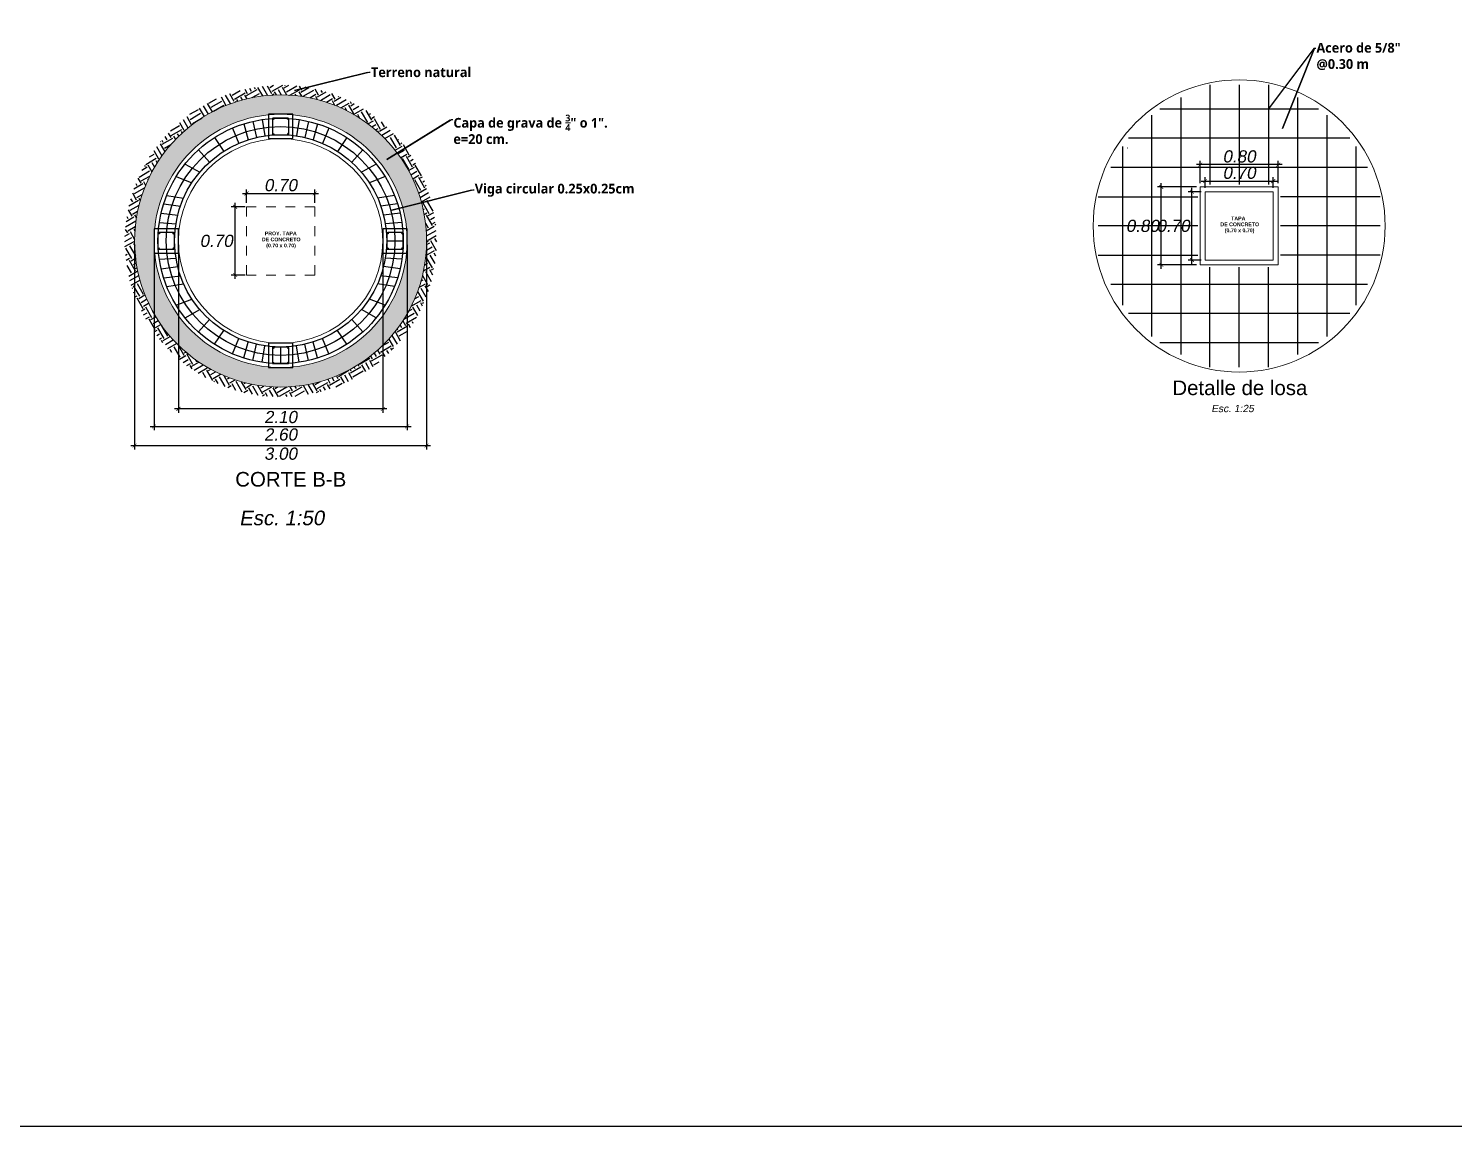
# Model space of a CAD drawing. Header units: metres. Extents: x 4293 to 4528, y 2596 to 2639.
# Drawn here: x 4489.4 to 4504.04, y 2596.4 to 2607.67 of the extents above; entities that cross this region are included whole.
import ezdxf
from ezdxf import colors
from ezdxf.entities.mleader import LeaderData, LeaderLine
from ezdxf.math import Vec2, Vec3

# ---------------------------------------------------------------- set-up
doc = ezdxf.new("R2010")
doc.units = ezdxf.units.M
doc.linetypes.add('HIDDEN', pattern=[0.375, 0.25, -0.125])
for name, color, linetype, lineweight in [('0.1', 11, 'Continuous', 13), ('0.4', 3, 'Continuous', 40), ('a. acero', 150, 'Continuous', 25), ('ACCESORIO-AGUA', 1, 'Continuous', 35), ('Letras El', 7, 'Continuous', 5)]:
    doc.layers.add(name, color=color, linetype=linetype, lineweight=lineweight)
doc.layers.add('acero', color=150, linetype='Continuous')
doc.styles.add('ARIAL', font='arial.ttf', dxfattribs={"oblique": 10})
doc.styles.add('Generales', font='trebuc.ttf', dxfattribs={"height": 0.1})
doc.styles.add('S1', font='arialbd.ttf')
doc.styles.get("Standard").update_dxf_attribs({"font": 'simplex.shx'})
doc.dimstyles.new('ROMANS 1-25', dxfattribs={"dimtxt": 0.125, "dimasz": 0.04, "dimexe": 0.04, "dimexo": 0.04, "dimgap": 0.02, "dimtad": 2, "dimtih": 1, "dimtoh": 1, "dimzin": 1, "dimdsep": 46, "dimtxsty": 'ARIAL', "dimblk": 'ARCHTICK', "dimcen": -0.0032, "dimdle": 0.04, "dimclrd": 1, "dimclre": 1, "dimclrt": 7, "dimazin": 2, "dimtfac": 1, "dimtofl": 0, "dimtmove": 0, "dimatfit": 3, "dimldrblk": 'OPEN30', "dimfxl": 0.04, "dimtzin": 12, "dimlwd": -1, "dimlwe": -1, "dimarcsym": 0})

# ---------------------------------------------------------------- blocks, each defined once
blk = doc.blocks.new('_ArchTick')
at = {"color": 0, "linetype": 'ByBlock', "const_width": 0.15}
blk.add_lwpolyline([(-0.5, -0.5), (0.5, 0.5)], dxfattribs=at)
blk = doc.blocks.new('*D577')
at = {"color": 1, "ltscale": 0.5, "transparency": 16777216}
for p, q in [((4490.693, 2605.453), (4490.693, 2603.549)), ((4493.293, 2605.453), (4493.293, 2603.549)), ((4490.653, 2603.589), (4493.333, 2603.589))]:
    blk.add_line(p, q, dxfattribs=at)
at = {"layer": 'Defpoints', "color": 0, "ltscale": 0.5, "transparency": 16777216}
for p in [(4490.693, 2605.493), (4493.293, 2605.493), (4493.293, 2603.589)]:
    blk.add_point(p, dxfattribs=at)
at = {"color": 1, "ltscale": 0.5, "transparency": 16777216, "xscale": 0.04, "yscale": 0.04, "zscale": 0.04, "rotation": 180}
blk.add_blockref('_ArchTick', (4490.693, 2603.589), dxfattribs=at)
at = {"color": 1, "ltscale": 0.5, "transparency": 16777216, "xscale": 0.04, "yscale": 0.04, "zscale": 0.04}
blk.add_blockref('_ArchTick', (4493.293, 2603.589), dxfattribs=at)
at = {"color": 7, "ltscale": 0.5, "transparency": 16777216, "insert": (4491.993, 2603.505), "char_height": 0.125, "attachment_point": 5, "style": 'ARIAL'}
blk.add_mtext('2.60', dxfattribs=at)
blk = doc.blocks.new('_Open30')
at = {"color": 0, "linetype": 'ByBlock', "lineweight": -2}
for p, q in [((-1, 0.27), (0, 0)), ((0, 0), (-1, -0.27)), ((0, 0), (-1, 0))]:
    blk.add_line(p, q, dxfattribs=at)
blk = doc.blocks.new('*D578')
at = {"color": 1, "ltscale": 0.5, "transparency": 16777216}
for p, q in [((4490.493, 2605.453), (4490.493, 2603.352)), ((4493.493, 2605.453), (4493.493, 2603.352)), ((4490.453, 2603.392), (4493.533, 2603.392))]:
    blk.add_line(p, q, dxfattribs=at)
at = {"layer": 'Defpoints', "color": 0, "ltscale": 0.5, "transparency": 16777216}
for p in [(4490.493, 2605.493), (4493.493, 2605.493), (4493.493, 2603.392)]:
    blk.add_point(p, dxfattribs=at)
at = {"color": 1, "ltscale": 0.5, "transparency": 16777216, "xscale": 0.04, "yscale": 0.04, "zscale": 0.04, "rotation": 180}
blk.add_blockref('_ArchTick', (4490.493, 2603.392), dxfattribs=at)
at = {"color": 1, "ltscale": 0.5, "transparency": 16777216, "xscale": 0.04, "yscale": 0.04, "zscale": 0.04}
blk.add_blockref('_ArchTick', (4493.493, 2603.392), dxfattribs=at)
at = {"color": 7, "ltscale": 0.5, "transparency": 16777216, "insert": (4491.993, 2603.308), "char_height": 0.125, "attachment_point": 5, "style": 'ARIAL'}
blk.add_mtext('3.00', dxfattribs=at)
blk = doc.blocks.new('*D647')
at = {"color": 1, "ltscale": 0.5, "transparency": 16777216}
for p, q in [((4490.943, 2605.453), (4490.943, 2603.728)), ((4493.043, 2605.453), (4493.043, 2603.728)), ((4493.083, 2603.768), (4490.903, 2603.768))]:
    blk.add_line(p, q, dxfattribs=at)
at = {"layer": 'Defpoints', "color": 0, "ltscale": 0.5, "transparency": 16777216}
for p in [(4490.943, 2605.493), (4493.043, 2605.493), (4490.943, 2603.768)]:
    blk.add_point(p, dxfattribs=at)
at = {"color": 1, "ltscale": 0.5, "transparency": 16777216, "xscale": 0.04, "yscale": 0.04, "zscale": 0.04, "rotation": 180}
blk.add_blockref('_ArchTick', (4490.943, 2603.768), dxfattribs=at)
at = {"color": 1, "ltscale": 0.5, "transparency": 16777216, "xscale": 0.04, "yscale": 0.04, "zscale": 0.04}
blk.add_blockref('_ArchTick', (4493.043, 2603.768), dxfattribs=at)
at = {"color": 7, "ltscale": 0.5, "transparency": 16777216, "insert": (4491.993, 2603.684), "char_height": 0.125, "attachment_point": 5, "style": 'ARIAL'}
blk.add_mtext('2.10', dxfattribs=at)
blk = doc.blocks.new('*D579')
at = {"color": 1, "ltscale": 0.5, "transparency": 16777216}
for p, q in [((4491.628, 2605.843), (4491.486, 2605.843)), ((4491.526, 2605.103), (4491.526, 2605.883)), ((4491.628, 2605.143), (4491.486, 2605.143))]:
    blk.add_line(p, q, dxfattribs=at)
at = {"layer": 'Defpoints', "color": 0, "ltscale": 0.5, "transparency": 16777216}
for p in [(4491.526, 2605.843), (4491.668, 2605.843), (4491.668, 2605.143)]:
    blk.add_point(p, dxfattribs=at)
at = {"color": 1, "ltscale": 0.5, "transparency": 16777216, "xscale": 0.04, "yscale": 0.04, "zscale": 0.04}
for p, rotation in [((4491.526, 2605.843), 90), ((4491.526, 2605.143), 270)]:
    blk.add_blockref('_ArchTick', p, dxfattribs=dict(at, rotation=rotation))
at = {"color": 7, "ltscale": 0.5, "transparency": 16777216, "insert": (4491.332, 2605.493), "char_height": 0.125, "attachment_point": 5, "style": 'ARIAL'}
blk.add_mtext('0.70', dxfattribs=at)
blk = doc.blocks.new('*D648')
at = {"color": 1, "ltscale": 0.5, "transparency": 16777216}
for p, q in [((4491.603, 2605.981), (4492.383, 2605.981)), ((4491.643, 2605.883), (4491.643, 2606.021)), ((4492.343, 2605.883), (4492.343, 2606.021))]:
    blk.add_line(p, q, dxfattribs=at)
at = {"layer": 'Defpoints', "color": 0, "ltscale": 0.5, "transparency": 16777216}
for p in [(4492.343, 2605.981), (4491.643, 2605.843), (4492.343, 2605.843)]:
    blk.add_point(p, dxfattribs=at)
at = {"color": 1, "ltscale": 0.5, "transparency": 16777216, "xscale": 0.04, "yscale": 0.04, "zscale": 0.04, "rotation": 180}
blk.add_blockref('_ArchTick', (4491.643, 2605.981), dxfattribs=at)
at = {"color": 1, "ltscale": 0.5, "transparency": 16777216, "xscale": 0.04, "yscale": 0.04, "zscale": 0.04}
blk.add_blockref('_ArchTick', (4492.343, 2605.981), dxfattribs=at)
at = {"color": 7, "ltscale": 0.5, "transparency": 16777216, "insert": (4491.993, 2606.065), "char_height": 0.125, "attachment_point": 5, "style": 'ARIAL'}
blk.add_mtext('0.70', dxfattribs=at)
blk = doc.blocks.new('*D653')
at = {"color": 1, "ltscale": 0.5, "transparency": 16777216}
for p, q in [((4501.451, 2605.997), (4501.316, 2605.997)), ((4501.356, 2605.257), (4501.356, 2606.037)), ((4501.451, 2605.297), (4501.316, 2605.297))]:
    blk.add_line(p, q, dxfattribs=at)
at = {"layer": 'Defpoints', "color": 0, "ltscale": 0.5, "transparency": 16777216}
for p in [(4501.356, 2605.997), (4501.491, 2605.997), (4501.491, 2605.297)]:
    blk.add_point(p, dxfattribs=at)
at = {"color": 1, "ltscale": 0.5, "transparency": 16777216, "xscale": 0.04, "yscale": 0.04, "zscale": 0.04}
for p, rotation in [((4501.356, 2605.997), 90), ((4501.356, 2605.297), 270)]:
    blk.add_blockref('_ArchTick', p, dxfattribs=dict(at, rotation=rotation))
at = {"color": 7, "ltscale": 0.5, "transparency": 16777216, "insert": (4501.163, 2605.647), "char_height": 0.125, "attachment_point": 5, "style": 'ARIAL'}
blk.add_mtext('0.70', dxfattribs=at)
blk = doc.blocks.new('*D654')
at = {"color": 1, "ltscale": 0.5, "transparency": 16777216}
for p, q in [((4501.401, 2606.047), (4501.001, 2606.047)), ((4501.041, 2605.207), (4501.041, 2606.087)), ((4501.401, 2605.247), (4501.001, 2605.247))]:
    blk.add_line(p, q, dxfattribs=at)
at = {"layer": 'Defpoints', "color": 0, "ltscale": 0.5, "transparency": 16777216}
for p in [(4501.041, 2606.047), (4501.441, 2606.047), (4501.441, 2605.247)]:
    blk.add_point(p, dxfattribs=at)
at = {"color": 1, "ltscale": 0.5, "transparency": 16777216, "xscale": 0.04, "yscale": 0.04, "zscale": 0.04}
for p, rotation in [((4501.041, 2606.047), 90), ((4501.041, 2605.247), 270)]:
    blk.add_blockref('_ArchTick', p, dxfattribs=dict(at, rotation=rotation))
at = {"color": 7, "ltscale": 0.5, "transparency": 16777216, "insert": (4500.847, 2605.647), "char_height": 0.125, "attachment_point": 5, "style": 'ARIAL'}
blk.add_mtext('0.80', dxfattribs=at)
blk = doc.blocks.new('*D655')
at = {"color": 1, "ltscale": 0.5, "transparency": 16777216}
for p, q in [((4501.451, 2606.108), (4502.231, 2606.108)), ((4501.491, 2606.037), (4501.491, 2606.148)), ((4502.191, 2606.037), (4502.191, 2606.148))]:
    blk.add_line(p, q, dxfattribs=at)
at = {"layer": 'Defpoints', "color": 0, "ltscale": 0.5, "transparency": 16777216}
for p in [(4502.191, 2606.108), (4501.491, 2605.997), (4502.191, 2605.997)]:
    blk.add_point(p, dxfattribs=at)
at = {"color": 1, "ltscale": 0.5, "transparency": 16777216, "xscale": 0.04, "yscale": 0.04, "zscale": 0.04, "rotation": 180}
blk.add_blockref('_ArchTick', (4501.491, 2606.108), dxfattribs=at)
at = {"color": 1, "ltscale": 0.5, "transparency": 16777216, "xscale": 0.04, "yscale": 0.04, "zscale": 0.04}
blk.add_blockref('_ArchTick', (4502.191, 2606.108), dxfattribs=at)
at = {"color": 7, "ltscale": 0.5, "transparency": 16777216, "insert": (4501.841, 2606.192), "char_height": 0.125, "attachment_point": 5, "style": 'ARIAL'}
blk.add_mtext('0.70', dxfattribs=at)
blk = doc.blocks.new('*D656')
at = {"color": 1, "ltscale": 0.5, "transparency": 16777216}
for p, q in [((4502.281, 2606.276), (4501.401, 2606.276)), ((4501.441, 2606.087), (4501.441, 2606.316)), ((4502.241, 2606.087), (4502.241, 2606.316))]:
    blk.add_line(p, q, dxfattribs=at)
at = {"layer": 'Defpoints', "color": 0, "ltscale": 0.5, "transparency": 16777216}
for p in [(4501.441, 2606.276), (4501.441, 2606.047), (4502.241, 2606.047)]:
    blk.add_point(p, dxfattribs=at)
at = {"color": 1, "ltscale": 0.5, "transparency": 16777216, "xscale": 0.04, "yscale": 0.04, "zscale": 0.04, "rotation": 180}
blk.add_blockref('_ArchTick', (4501.441, 2606.276), dxfattribs=at)
at = {"color": 1, "ltscale": 0.5, "transparency": 16777216, "xscale": 0.04, "yscale": 0.04, "zscale": 0.04}
blk.add_blockref('_ArchTick', (4502.241, 2606.276), dxfattribs=at)
at = {"color": 7, "ltscale": 0.5, "transparency": 16777216, "insert": (4501.841, 2606.36), "char_height": 0.125, "attachment_point": 5, "style": 'ARIAL'}
blk.add_mtext('0.80', dxfattribs=at)

msp = doc.modelspace()

# ---------------------------------------------------------------- hatches: boundary and pattern name
at = {"ltscale": 0.5, "true_color": 0xa35200}
h = msp.add_hatch(dxfattribs=at)
h.set_pattern_fill('EARTH', color=34, scale=0.5, angle=300)
h.set_pattern_definition([(300, (4244.71764, 2611.9539), (0.170753175, -0.045753175), [0.125, -0.125]), (300, (4244.75823, 2611.97734), (0.170753175, -0.045753175), [0.125, -0.125]), (300, (4244.79883, 2612.00078), (0.170753175, -0.045753175), [0.125, -0.125]), (30, (4244.82017, 2611.99506), (0.045753175, 0.170753175), [0.125, -0.125]), (30, (4244.84361, 2611.95447), (0.045753175, 0.170753175), [0.125, -0.125]), (30, (4244.86704, 2611.91387), (0.045753175, 0.170753175), [0.125, -0.125])])
h.paths.add_polyline_path([(4493.441, 2605.885), (4493.538, 2605.909, 0.876376), (4490.393, 2605.493, 1), (4493.593, 2605.493, 0.065884), (4493.538, 2605.909), (4493.441, 2605.885, -0.06623), (4493.493, 2605.493, -1), (4490.493, 2605.493, -0.875767)])
at = {"ltscale": 0.5}
h = msp.add_hatch(dxfattribs=at)
h.set_pattern_fill('GRAVEL', color=9, scale=0.25)
h.set_pattern_definition([(228.0127875, (4252.952017, 2612.203905), (-2, -2.25), [0.033634, -3.329772]), (184.9697407, (4252.929517, 2612.178905), (3, 0.25), [0.057717, -5.7139812]), (132.510447, (4252.872017, 2612.173905), (2.5, -2.75), [0.040697, -4.02900815]), (267.273689, (4252.774517, 2612.111405), (0.25, 5), [0.0525595, -5.2033895]), (292.833654, (4252.772017, 2612.058905), (-1.25, 3), [0.05153875, -5.10234328]), (357.273689, (4252.792017, 2612.011405), (-5, 0.25), [0.0525595, -5.2033895]), (37.6942405, (4252.844517, 2612.008905), (-3.25, -2.5), [0.06950725, -6.88121214]), (72.2553284, (4252.899517, 2612.051405), (1.75, 5.5), [0.065622, -6.49658037]), (121.4295656, (4252.919517, 2612.113905), (-2, 3.25), [0.0527375, -5.22101828]), (175.236358, (4252.892017, 2612.158905), (2.75, -0.25), [0.060208, -2.95019064]), (222.3974378, (4252.832017, 2612.163905), (-3, -2.75), [0.077862, -7.70834375]), (138.814075, (4253.022017, 2612.108905), (-1.75, 1.5), [0.02657525, -2.6309612]), (171.4692344, (4253.002017, 2612.126405), (3.25, -0.5), [0.05055925, -5.00537785]), (225, (4252.95202, 2612.1339), (-3e-17, -0.25), [0.03535525, -0.31819814]), (203.19859, (4252.934517, 2612.163905), (1.25, 0.5), [0.0190395, -1.88490378]), (291.80141, (4252.917017, 2612.156405), (-0.25, 0.75), [0.02692575, -1.31936545]), (30.963757, (4252.927017, 2612.131405), (0.75, 0.5), [0.04373225, -1.41400572]), (161.56505, (4252.96452, 2612.153905), (0.5, -0.25), [0.03162275, -0.75894667]), (16.38954, (4252.772017, 2612.156405), (2.5, 0.75), [0.0443, -4.38571129]), (70.346176, (4252.814517, 2612.168905), (-1, -2.75), [0.03716525, -3.67935194]), (293.19859, (4252.964517, 2612.203905), (-0.5, 1.25), [0.03807875, -1.86586453]), (343.61046, (4252.979517, 2612.168905), (-2.5, 0.75), [0.0443, -4.38571129]), (339.443955, (4252.772017, 2612.001405), (-1.25, 0.5), [0.04272, -2.09328094]), (294.7751406, (4252.812017, 2611.986405), (-1.25, 2.75), [0.0357945, -3.54366077]), (66.80141, (4252.967017, 2611.953905), (0.5, 1.25), [0.03807875, -1.86586453]), (17.3540246, (4252.982017, 2611.988905), (-3.25, -1), [0.04190775, -4.1488559]), (69.443955, (4252.844517, 2611.953905), (-0.5, -1.25), [0.02136, -2.11464094]), (101.309932, (4252.952017, 2611.953905), (-0.25, 1), [0.0127475, -1.26200738]), (165.963757, (4252.94952, 2611.966405), (0.75, -0.25), [0.05153875, -0.97923766]), (186.009006, (4252.899517, 2611.978905), (2.5, 0.25), [0.0477625, -4.7284808]), (303.690068, (4252.92702, 2612.108905), (-0.25, 0.5), [0.0360555, -0.86533232]), (353.1572266, (4252.947017, 2612.078905), (4.25, -0.5), [0.0629485, -6.23189066]), (60.945396, (4253.009517, 2612.071405), (-1, -1.75), [0.025739, -2.54816854]), (90, (4253.02202, 2612.0939), (-0.25, 0.25), [0.015, -0.235]), (120.256437, (4252.894517, 2611.986405), (1, -1.75), [0.034731, -3.43838]), (48.0127875, (4252.877017, 2612.016405), (2, 2.25), [0.067268, -3.296138]), (0, (4252.92202, 2612.0664), (0.25, 0.25), [0.065, -0.185]), (325.3048465, (4252.987017, 2612.066405), (2.5, -1.75), [0.0395285, -3.91331858]), (254.054604, (4253.019517, 2612.043905), (-0.25, -1), [0.0364005, -1.78362697]), (207.6459754, (4253.009517, 2612.008905), (-4.75, -2.5), [0.05926625, -5.86736855]), (175.4260787, (4252.957017, 2611.981405), (-3.25, 0.25), [0.06269975, -6.20726835])])
h.paths.add_polyline_path([(4490.493, 2605.493, 1), (4493.493, 2605.493, 1)])
h.paths.add_polyline_path([(4493.293, 2605.493, -1), (4490.693, 2605.493, -1)], flags=16)
h.paths.add_polyline_path([(4493.165, 2605.934), (4493.056, 2605.885), (4492.958, 2606.105), (4493.068, 2606.153)], flags=0)
h.paths.add_polyline_path([(4493.219, 2605.786), (4493.244, 2605.547), (4493.124, 2605.535), (4493.099, 2605.774)], flags=0)
h.paths.add_polyline_path([(4492.971, 2606.278), (4492.882, 2606.198), (4492.721, 2606.376), (4492.811, 2606.456)], flags=0)
h.paths.add_polyline_path([(4493.132, 2605.415), (4493.249, 2605.39), (4493.199, 2605.155), (4493.081, 2605.18)], flags=0)
h.paths.add_polyline_path([(4492.62, 2606.441), (4492.412, 2606.561), (4492.473, 2606.665), (4492.68, 2606.545)], flags=0)
h.paths.add_polyline_path([(4493.051, 2605.064), (4493.155, 2605.004), (4493.035, 2604.796), (4492.931, 2604.856)], flags=0)
h.paths.add_polyline_path([(4492.296, 2606.591), (4492.061, 2606.641), (4492.087, 2606.759), (4492.321, 2606.709)], flags=0)
h.paths.add_polyline_path([(4492.866, 2604.755), (4492.946, 2604.666), (4492.768, 2604.505), (4492.688, 2604.595)], flags=0)
h.paths.add_polyline_path([(4491.942, 2606.634), (4491.703, 2606.609), (4491.69, 2606.729), (4491.929, 2606.754)], flags=0)
h.paths.add_polyline_path([(4492.595, 2604.518), (4492.644, 2604.409), (4492.424, 2604.311), (4492.376, 2604.421)], flags=0)
h.paths.add_polyline_path([(4491.591, 2606.565), (4491.372, 2606.468), (4491.323, 2606.578), (4491.542, 2606.675)], flags=0)
h.paths.add_polyline_path([(4492.264, 2604.377), (4492.276, 2604.258), (4492.037, 2604.233), (4492.025, 2604.352)], flags=0)
h.paths.add_polyline_path([(4491.279, 2606.392), (4491.1, 2606.231), (4491.02, 2606.321), (4491.199, 2606.481)], flags=0)
h.paths.add_polyline_path([(4491.905, 2604.345), (4491.88, 2604.228), (4491.645, 2604.278), (4491.67, 2604.395)], flags=0)
h.paths.add_polyline_path([(4491.036, 2606.13), (4490.915, 2605.922), (4490.812, 2605.983), (4490.932, 2606.19)], flags=0)
h.paths.add_polyline_path([(4491.554, 2604.425), (4491.494, 2604.321), (4491.286, 2604.442), (4491.346, 2604.546)], flags=0)
h.paths.add_polyline_path([(4490.885, 2605.806), (4490.835, 2605.571), (4490.718, 2605.597), (4490.768, 2605.831)], flags=0)
h.paths.add_polyline_path([(4490.916, 2605.493, -1), (4490.911, 2605.493, -1)], flags=0)
h.paths.add_polyline_path([(4491.245, 2604.61), (4491.156, 2604.53), (4490.995, 2604.709), (4491.085, 2604.789)], flags=0)
h.paths.add_polyline_path([(4490.842, 2605.451), (4490.867, 2605.213), (4490.748, 2605.2), (4490.723, 2605.439)], flags=0)
h.paths.add_polyline_path([(4491.008, 2604.882), (4490.899, 2604.833), (4490.801, 2605.052), (4490.911, 2605.101)], flags=0)
h.paths.add_polyline_path([(4490.722, 2605.499), (4490.831, 2605.499), (4490.831, 2605.602), (4490.722, 2605.602)], flags=8)
h.paths.add_polyline_path([(4491.788, 2605.404), (4492.163, 2605.404), (4492.163, 2605.479), (4491.788, 2605.479)], flags=8)
h.paths.add_polyline_path([(4491.79, 2605.479), (4492.207, 2605.479), (4492.207, 2605.538), (4491.79, 2605.538)], flags=8)
h.paths.add_polyline_path([(4491.79, 2605.541), (4492.169, 2605.541), (4492.169, 2605.6), (4491.79, 2605.6)], flags=8)
h = msp.add_hatch(color=3)
h.dxf.hatch_style = 1
h.paths.add_polyline_path([(4491.911, 2606.746, 1), (4491.924, 2606.746, 1)])
h = msp.add_hatch(color=3)
h.dxf.hatch_style = 1
h.paths.add_polyline_path([(4492.064, 2606.745, 1), (4492.076, 2606.745, 1)])
h = msp.add_hatch(color=3)
h.dxf.hatch_style = 1
h.paths.add_polyline_path([(4491.911, 2606.59, 1), (4491.923, 2606.59, 1)])
h = msp.add_hatch(color=3)
h.dxf.hatch_style = 1
h.paths.add_polyline_path([(4492.065, 2606.592, 1), (4492.077, 2606.592, 1)])
h = msp.add_hatch(color=3)
h.dxf.hatch_style = 1
h.paths.add_polyline_path([(4490.736, 2605.571, 1), (4490.749, 2605.571, 1)])
h = msp.add_hatch(color=3)
h.dxf.hatch_style = 1
h.paths.add_polyline_path([(4490.889, 2605.57, 1), (4490.901, 2605.57, 1)])
h = msp.add_hatch(color=3)
h.dxf.hatch_style = 1
h.paths.add_polyline_path([(4493.086, 2605.571, 1), (4493.099, 2605.571, 1)])
h = msp.add_hatch(color=3)
h.dxf.hatch_style = 1
h.paths.add_polyline_path([(4493.239, 2605.57, 1), (4493.251, 2605.57, 1)])
h = msp.add_hatch(color=3)
h.dxf.hatch_style = 1
h.paths.add_polyline_path([(4490.736, 2605.415, 1), (4490.748, 2605.415, 1)])
h = msp.add_hatch(color=3)
h.dxf.hatch_style = 1
h.paths.add_polyline_path([(4490.89, 2605.417, 1), (4490.902, 2605.417, 1)])
h = msp.add_hatch(color=3)
h.dxf.hatch_style = 1
h.paths.add_polyline_path([(4493.086, 2605.415, 1), (4493.098, 2605.415, 1)])
h = msp.add_hatch(color=3)
h.dxf.hatch_style = 1
h.paths.add_polyline_path([(4493.24, 2605.417, 1), (4493.252, 2605.417, 1)])
h = msp.add_hatch(color=3)
h.dxf.hatch_style = 1
h.paths.add_polyline_path([(4491.911, 2604.396, 1), (4491.924, 2604.396, 1)])
h = msp.add_hatch(color=3)
h.dxf.hatch_style = 1
h.paths.add_polyline_path([(4492.064, 2604.395, 1), (4492.076, 2604.395, 1)])
h = msp.add_hatch(color=3)
h.dxf.hatch_style = 1
h.paths.add_polyline_path([(4491.911, 2604.24, 1), (4491.923, 2604.24, 1)])
h = msp.add_hatch(color=3)
h.dxf.hatch_style = 1
h.paths.add_polyline_path([(4492.065, 2604.242, 1), (4492.077, 2604.242, 1)])

# ---------------------------------------------------------------- linework, layer by layer
for centre in [(4491.918, 2606.746), (4492.07, 2606.745), (4491.917, 2606.59), (4492.071, 2606.592), (4490.743, 2605.571), (4490.895, 2605.57), (4493.093, 2605.571), (4493.245, 2605.57), (4490.742, 2605.415), (4490.896, 2605.417), (4493.092, 2605.415), (4493.246, 2605.417), (4491.918, 2604.396), (4492.07, 2604.395), (4491.917, 2604.24), (4492.071, 2604.242)]:
    msp.add_circle(centre, 0.00635)
at = {"layer": '0.1', "color": 4}
for points in [[(4502.241, 2605.247), (4501.441, 2605.247), (4501.441, 2606.047), (4502.241, 2606.047)], [(4502.191, 2605.297), (4501.491, 2605.297), (4501.491, 2605.997), (4502.191, 2605.997)]]:
    msp.add_lwpolyline(points, close=True, dxfattribs=at)
at = {"layer": '0.1', "color": 4, "linetype": 'HIDDEN', "ltscale": 0.1}
msp.add_lwpolyline([(4492.343, 2605.143), (4491.643, 2605.143), (4491.643, 2605.843), (4492.343, 2605.843)], close=True, dxfattribs=at)
at = {"layer": 'a. acero'}
for p, q in [((4491.614, 2606.695), (4491.66, 2606.531)), ((4491.707, 2606.72), (4491.746, 2606.555)), ((4491.805, 2606.739), (4491.83, 2606.571)), ((4492.182, 2606.739), (4492.156, 2606.571)), ((4492.279, 2606.72), (4492.241, 2606.555)), ((4492.373, 2606.695), (4492.327, 2606.531)), ((4491.314, 2606.554), (4491.408, 2606.412)), ((4491.499, 2606.652), (4491.564, 2606.495)), ((4492.488, 2606.652), (4492.422, 2606.495)), ((4492.673, 2606.554), (4492.579, 2606.412)), ((4491.148, 2606.427), (4491.262, 2606.301)), ((4492.839, 2606.427), (4492.725, 2606.301)), ((4491.011, 2606.282), (4491.162, 2606.198)), ((4492.976, 2606.282), (4492.825, 2606.198)), ((4490.92, 2606.154), (4491.081, 2606.09)), ((4493.066, 2606.154), (4492.905, 2606.09)), ((4490.823, 2605.96), (4490.996, 2605.933)), ((4493.164, 2605.96), (4492.99, 2605.933)), ((4490.792, 2605.873), (4490.964, 2605.851)), ((4493.195, 2605.873), (4493.023, 2605.851)), ((4490.747, 2605.682), (4490.918, 2605.669)), ((4490.766, 2605.779), (4490.936, 2605.757)), ((4493.22, 2605.779), (4493.051, 2605.757)), ((4493.239, 2605.682), (4493.069, 2605.669)), ((4493.083, 2605.493), (4493.253, 2605.493)), ((4490.747, 2605.305), (4490.918, 2605.317)), ((4490.766, 2605.207), (4490.936, 2605.23)), ((4493.22, 2605.207), (4493.051, 2605.23)), ((4493.239, 2605.305), (4493.069, 2605.317)), ((4490.792, 2605.114), (4490.964, 2605.136)), ((4493.195, 2605.114), (4493.023, 2605.136)), ((4490.823, 2605.026), (4490.996, 2605.053)), ((4493.164, 2605.026), (4492.99, 2605.053)), ((4490.92, 2604.832), (4491.081, 2604.896)), ((4491.011, 2604.704), (4491.162, 2604.789)), ((4492.976, 2604.704), (4492.825, 2604.789)), ((4493.066, 2604.832), (4492.905, 2604.896)), ((4491.148, 2604.559), (4491.262, 2604.685)), ((4492.839, 2604.559), (4492.725, 2604.685)), ((4491.314, 2604.432), (4491.408, 2604.574)), ((4491.499, 2604.334), (4491.564, 2604.491)), ((4492.488, 2604.334), (4492.422, 2604.491)), ((4492.673, 2604.432), (4492.579, 2604.574)), ((4491.614, 2604.292), (4491.66, 2604.455)), ((4491.707, 2604.266), (4491.746, 2604.432)), ((4491.805, 2604.247), (4491.83, 2604.415)), ((4491.993, 2604.403), (4491.993, 2604.233)), ((4492.182, 2604.247), (4492.156, 2604.415)), ((4492.279, 2604.266), (4492.241, 2604.432)), ((4492.373, 2604.292), (4492.327, 2604.455))]:
    msp.add_line(p, q, dxfattribs=at)
for points in [[(4501.541, 2607.097), (4501.541, 2606.072)], [(4501.841, 2607.097), (4501.841, 2606.072)], [(4502.141, 2607.097), (4502.141, 2606.072)], [(4502.655, 2606.847), (4501.027, 2606.847)], [(4501.241, 2606.967), (4501.241, 2604.327)], [(4502.441, 2606.967), (4502.441, 2604.327)], [(4500.941, 2606.784), (4500.941, 2604.511)], [(4502.741, 2606.784), (4502.741, 2604.511)], [(4502.978, 2606.547), (4500.704, 2606.547)], [(4500.641, 2606.461), (4500.641, 2604.833)], [(4500.692, 2606.447), (4500.69, 2606.447)], [(4503.041, 2606.461), (4503.041, 2604.833)], [(4503.161, 2606.247), (4500.521, 2606.247)], [(4500.391, 2605.947), (4501.416, 2605.947)], [(4503.291, 2605.947), (4502.266, 2605.947)], [(4501.416, 2605.647), (4500.391, 2605.647)], [(4503.291, 2605.647), (4502.266, 2605.647)], [(4500.391, 2605.347), (4501.416, 2605.347)], [(4501.541, 2604.197), (4501.541, 2605.222)], [(4501.841, 2604.197), (4501.841, 2605.222)], [(4502.141, 2604.197), (4502.141, 2605.222)], [(4503.291, 2605.347), (4502.266, 2605.347)], [(4503.161, 2605.047), (4500.521, 2605.047)], [(4502.978, 2604.747), (4500.704, 2604.747)], [(4502.655, 2604.447), (4501.027, 2604.447)]]:
    msp.add_lwpolyline(points, dxfattribs=at)
for points in [[(4491.868, 2606.543), (4492.118, 2606.543), (4492.118, 2606.793), (4491.868, 2606.793)], [(4490.693, 2605.368), (4490.943, 2605.368), (4490.943, 2605.618), (4490.693, 2605.618)], [(4493.043, 2605.368), (4493.293, 2605.368), (4493.293, 2605.618), (4493.043, 2605.618)], [(4491.868, 2604.193), (4492.118, 2604.193), (4492.118, 2604.443), (4491.868, 2604.443)]]:
    msp.add_lwpolyline(points, close=True, dxfattribs=at)
for points in [[(4491.918, 2606.583), (4492.068, 2606.583, 0.414214), (4492.078, 2606.593), (4492.078, 2606.743, 0.414214), (4492.068, 2606.753), (4491.918, 2606.753, 0.414214), (4491.908, 2606.743), (4491.908, 2606.593, 0.414214)], [(4490.743, 2605.408), (4490.893, 2605.408, 0.414214), (4490.903, 2605.418), (4490.903, 2605.568, 0.414214), (4490.893, 2605.578), (4490.743, 2605.578, 0.414214), (4490.733, 2605.568), (4490.733, 2605.418, 0.414214)], [(4493.093, 2605.408), (4493.243, 2605.408, 0.414214), (4493.253, 2605.418), (4493.253, 2605.568, 0.414214), (4493.243, 2605.578), (4493.093, 2605.578, 0.414214), (4493.083, 2605.568), (4493.083, 2605.418, 0.414214)], [(4491.918, 2604.233), (4492.068, 2604.233, 0.414214), (4492.078, 2604.243), (4492.078, 2604.393, 0.414214), (4492.068, 2604.403), (4491.918, 2604.403, 0.414214), (4491.908, 2604.393), (4491.908, 2604.243, 0.414214)]]:
    msp.add_lwpolyline(points, format="xyb", close=True, dxfattribs=at)
for radius in [1.26, 1.175, 1.175, 1.09]:
    msp.add_circle((4491.993, 2605.493), radius, dxfattribs=at)
at = {"layer": 'ACCESORIO-AGUA', "color": 6, "lineweight": 20}
for centre, radius in [((4501.841, 2605.647), 1.5), ((4491.993, 2605.493), 1.5), ((4491.993, 2605.493), 1.3), ((4491.993, 2605.493), 1.05)]:
    msp.add_circle(centre, radius, dxfattribs=at)
at = {"layer": 'acero', "ltscale": 0.5}
msp.add_lwpolyline([(4479.116, 2617.168), (4527.992, 2617.168), (4527.992, 2596.401), (4479.116, 2596.401)], close=True, dxfattribs=at)

# ---------------------------------------------------------------- texts
at = {"char_height": 0.15, "attachment_point": 1}
for s, insert in [('{\\fArial|b0|i0|c0|p34;Detalle de losa}', (4501.155, 2604.06)), ('{\\fArial|b0|i0|c0|p34;CORTE B-B}', (4491.527, 2603.121))]:
    msp.add_mtext_dynamic_manual_height_columns(s, width=2.50809, gutter_width=1, heights=[0.0827], dxfattribs=dict(at, insert=insert))
at = {"ltscale": 0.5, "attachment_point": 1, "style": 'ARIAL'}
for s, insert, char_height in [('Esc. 1:25', (4501.555, 2603.81), 0.075), ('Esc. 1:50', (4491.567, 2602.724), 0.15)]:
    msp.add_mtext_dynamic_manual_height_columns(s, width=1.07983, gutter_width=0.375, heights=[0.153], dxfattribs=dict(at, insert=insert, char_height=char_height))
at = {"layer": '0.4', "color": 7, "style": 'S1'}
for s, p in [('DE CONCRETO', (4501.648, 2605.644)), ('       TAPA', (4501.654, 2605.705)), ('DE CONCRETO', (4491.8, 2605.489)), ('  PROY. TAPA', (4491.8, 2605.551)), ('   (0.70 x 0.70)', (4501.648, 2605.582)), ('   (0.70 x 0.70)', (4491.8, 2605.427))]:
    msp.add_text(s, height=0.0385, dxfattribs=at).set_placement(p)

# ---------------------------------------------------------------- dimensions: what is measured, and where the dimension line sits
at = {"ltscale": 0.5}
for base, p1, p2, picture, middle in [((4501.441, 2606.276), (4502.241, 2606.047), (4501.441, 2606.047), '*D656', (4501.841, 2606.36)), ((4502.191, 2606.108), (4501.491, 2605.997), (4502.191, 2605.997), '*D655', (4501.841, 2606.192)), ((4492.343, 2605.981), (4491.643, 2605.843), (4492.343, 2605.843), '*D648', (4491.993, 2606.065)), ((4493.493, 2603.392), (4490.493, 2605.493), (4493.493, 2605.493), '*D578', (4491.993, 2603.308)), ((4493.293, 2603.589), (4490.693, 2605.493), (4493.293, 2605.493), '*D577', (4491.993, 2603.505)), ((4490.943, 2603.768), (4493.043, 2605.493), (4490.943, 2605.493), '*D647', (4491.993, 2603.684))]:
    dim = msp.add_linear_dim(base=base, p1=p1, p2=p2, dimstyle='ROMANS 1-25', dxfattribs=at)
    dim.commit()
    dim.dimension.update_dxf_attribs({"geometry": picture, "text_midpoint": middle})
for base, p1, p2, picture, middle in [((4501.041, 2606.047), (4501.441, 2605.247), (4501.441, 2606.047), '*D654', (4500.847, 2605.647)), ((4501.356, 2605.997), (4501.491, 2605.297), (4501.491, 2605.997), '*D653', (4501.163, 2605.647))]:
    dim = msp.add_linear_dim(base=base, p1=p1, p2=p2, angle=90, dimstyle='ROMANS 1-25', dxfattribs=at)
    dim.commit()
    dim.dimension.update_dxf_attribs({"geometry": picture, "text_midpoint": middle})
dim = msp.add_linear_dim(base=(4491.526, 2605.843), p1=(4491.668, 2605.143), p2=(4491.668, 2605.843), angle=90, text='0.70', dimstyle='ROMANS 1-25', dxfattribs=at)
dim.commit()
dim.dimension.update_dxf_attribs({"geometry": '*D579', "text_midpoint": (4491.332, 2605.493)})

# ---------------------------------------------------------------- leaders
at = {"layer": 'Letras El'}
ml = msp.add_multileader_mtext('Standard', dxfattribs=at)
ml.set_content('\\A1;\\pxt6;{\\fTrebuchet MS|b1|i0|c0|p34;Acero de 5/8" \\P@0.30 m}', color=256, style='Generales')
ml.set_leader_properties()
ml.build(insert=Vec2(0, 0))
ml.multileader.update_dxf_attribs({"text_right_attachment_type": 6, "dogleg_length": 0.0274, "arrow_head_size": 0.0135})
ctx = ml.context
ctx.base_point, ctx.char_height, ctx.arrow_head_size, ctx.landing_gap_size, ctx.plane_origin = Vec3(4502.628, 2607.472), 0.1, 0.0135, 0.00675, Vec3(4501.266, 2606.812)
ctx.right_attachment = 6
notes = []
notes.append((ctx, [(1, (1, 1, 0), (4502.615, 2607.472), (1, 0), 0.0137, [(2, [(4502.145, 2606.847), (4502.615, 2607.472), (4502.286, 2606.647)], 0, [])])]))
ctx.mtext.insert, ctx.mtext.width, ctx.mtext.defined_height, ctx.mtext.flow_direction = Vec3(4502.635, 2607.526), 0.91921, 0.0855, 5
ml = msp.add_multileader_mtext('Standard', dxfattribs=at)
ml.set_content('\\A1;\\pxt6;{\\fTrebuchet MS|b1|i0|c0|p34;Terreno natural}', color=256, style='Generales')
ml.set_leader_properties()
ml.build(insert=Vec2(0, 0))
ml.multileader.update_dxf_attribs({"text_right_attachment_type": 6, "dogleg_length": 0.0274, "arrow_head_size": 0.0135})
ctx = ml.context
ctx.base_point, ctx.char_height, ctx.arrow_head_size, ctx.landing_gap_size, ctx.plane_origin = Vec3(4492.914, 2607.225), 0.1, 0.0135, 0.00675, Vec3(4491.756, 2606.4)
ctx.right_attachment = 6
notes.append((ctx, [(1, (1, 1, 0), (4492.9, 2607.225), (1, 0), 0.0137, [(2, [(4492.9, 2607.225), (4492.135, 2607.037)], 0, [])])]))
ctx.mtext.insert, ctx.mtext.width, ctx.mtext.defined_height, ctx.mtext.flow_direction = Vec3(4492.921, 2607.275), 1.14615, 0.0855, 5
ml = msp.add_multileader_mtext('Standard', dxfattribs=at)
ml.set_content('\\A1;\\pxt6;{\\fTrebuchet MS|b1|i0|c0|p34;Capa de grava de \\H0.7x;\\S3/4;\\H1.42857x;" o 1".\\Pe=20 cm.}', color=256, style='Generales')
ml.set_leader_properties()
ml.build(insert=Vec2(0, 0))
ml.multileader.update_dxf_attribs({"text_right_attachment_type": 6, "dogleg_length": 0.0274, "arrow_head_size": 0.0135})
ctx = ml.context
ctx.base_point, ctx.char_height, ctx.arrow_head_size, ctx.landing_gap_size, ctx.plane_origin = Vec3(4493.762, 2606.739), 0.1, 0.0135, 0.00675, Vec3(4492.745, 2605.883)
ctx.right_attachment = 6
notes.append((ctx, [(1, (1, 1, 0), (4493.748, 2606.739), (1, 0), 0.0137, [(2, [(4493.748, 2606.739), (4493.083, 2606.33)], 0, [])])]))
ctx.mtext.insert, ctx.mtext.width, ctx.mtext.defined_height, ctx.mtext.flow_direction = Vec3(4493.768, 2606.79), 1.70837, 0.0855, 5
ml = msp.add_multileader_mtext('Standard', dxfattribs=at)
ml.set_content('\\A1;\\pxt6;{\\fTrebuchet MS|b1|i0|c0|p34;Viga circular 0.25x0.25cm}', color=256, style='Generales')
ml.set_leader_properties()
ml.build(insert=Vec2(0, 0))
ml.multileader.update_dxf_attribs({"text_right_attachment_type": 6, "dogleg_length": 0.0274, "arrow_head_size": 0.0135})
ctx = ml.context
ctx.base_point, ctx.char_height, ctx.arrow_head_size, ctx.landing_gap_size, ctx.plane_origin = Vec3(4493.982, 2606.016), 0.1, 0.0135, 0.00675, Vec3(4492.824, 2605.19)
ctx.right_attachment = 6
notes.append((ctx, [(1, (1, 1, 0), (4493.968, 2606.016), (1, 0), 0.0137, [(2, [(4493.968, 2606.016), (4493.137, 2605.81)], 0, [])])]))
ctx.mtext.insert, ctx.mtext.width, ctx.mtext.defined_height, ctx.mtext.flow_direction = Vec3(4493.988, 2606.08), 1.70837, 0.0855, 5
for ctx, leaders in notes:
    for number, flags, end, landing, length, lines in leaders:
        leader = LeaderData()
        leader.index, (leader.has_last_leader_line, leader.has_dogleg_vector, leader.attachment_direction) = number, flags
        leader.last_leader_point, leader.dogleg_vector, leader.dogleg_length = Vec3(end), Vec3(landing), length
        for number, points, colour, breaks in lines:
            line = LeaderLine()
            line.index, line.vertices, line.color, line.breaks = number, Vec3.list(points), colors.encode_raw_color(colour), breaks
            leader.lines.append(line)
        ctx.leaders.append(leader)

doc.saveas('drawing.dxf')
